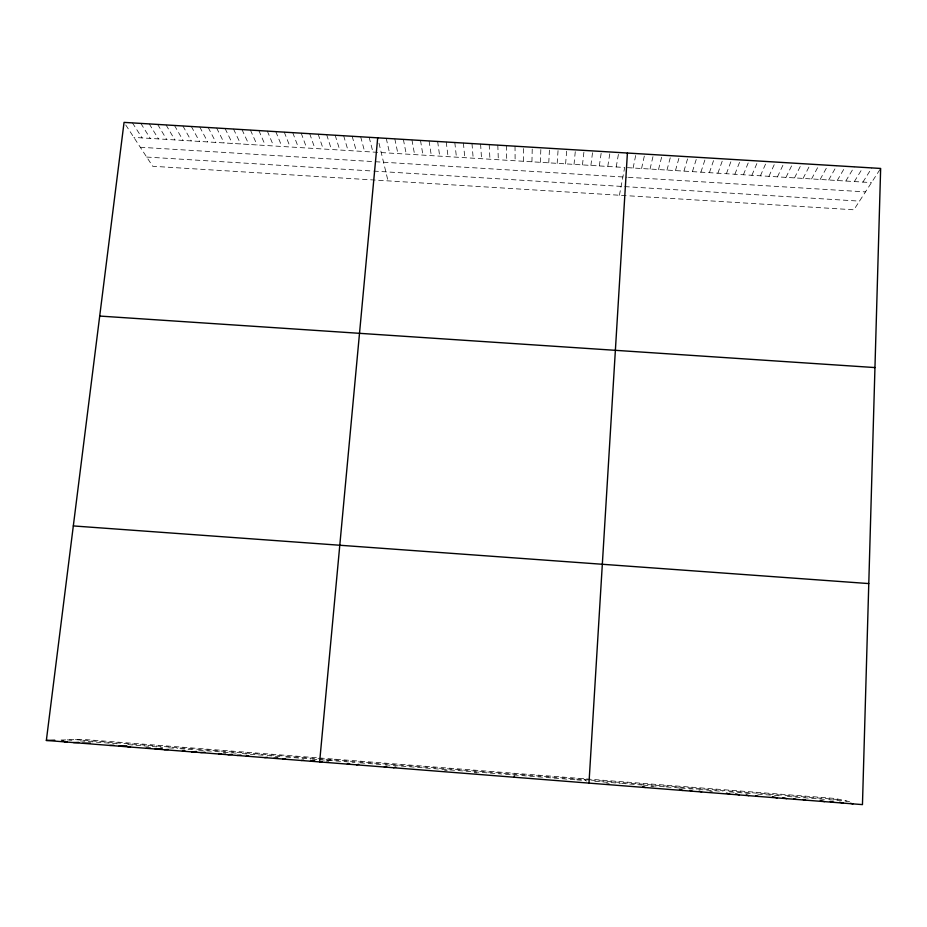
<?xml version="1.0" encoding="UTF-8"?>
<svg xmlns="http://www.w3.org/2000/svg" width="927" height="927" viewBox="0 0 927 927"><rect width="100%" height="100%" fill="white"/><g stroke="black" fill="none" stroke-linecap="round" stroke-linejoin="round"><path stroke-width="0.7" stroke-dasharray="4.63 3.48" d="M523.535 161.286L523.651 146.709M531.936 161.796L532.272 147.242M540.348 162.318L540.904 147.764M548.761 162.828L549.526 148.285M557.173 163.349L558.17 148.818M565.597 163.859L566.803 149.34M574.033 164.38L575.447 149.873M582.457 164.902L584.103 150.394M590.893 165.412L592.747 150.927M599.329 165.933L601.403 151.449M607.776 166.454L610.07 151.982M616.223 166.964L618.726 152.503M619.421 195.238L624.671 167.486L133.859 137.405M633.118 168.007L636.073 153.558M641.577 168.517L644.752 154.091M650.047 169.038L653.431 154.612M658.506 169.56L662.121 155.145M666.976 170.081L670.812 155.678M675.459 170.603L679.503 156.2M683.929 171.113L688.205 156.733M692.411 171.634L696.907 157.266M700.905 172.155L705.609 157.799M709.398 172.677L714.323 158.32M717.892 173.198L723.037 158.853M726.386 173.72L731.762 159.386M734.891 174.241L740.488 159.919M743.396 174.763L749.213 160.452M751.901 175.284L757.95 160.985M760.418 175.806L766.675 161.507M768.935 176.327L775.424 162.04M777.463 176.848L784.172 162.573M785.992 177.37L792.921 163.106M794.52 177.891L801.67 163.639M803.06 178.424L810.43 164.172M811.588 178.946L819.19 164.705M820.14 179.467L827.962 165.238M828.68 179.989L836.733 165.771M837.232 180.51L845.505 166.315M845.795 181.043L854.288 166.848M854.346 181.565L863.072 167.381M862.91 182.086L871.855 167.914M879.885 169.629L853.883 209.792L627.463 195.736M326.767 760.685L335.261 759.213M61.078 740.036L83.14 739.41L318.332 757.88M627.486 167.66L871.484 182.607M140.29 147.254L372.654 161.553M375.377 161.727L627.034 177.219M628.425 177.3L865.47 191.889M146.686 157.057L372.469 171.02M373.813 171.101L859.491 201.124M626.119 195.655L152.7 166.269L124.056 122.387M319.745 757.996L835.146 798.46L849.966 801.797M75.446 739.63L589.618 780.013M590.87 780.105L840.847 799.746M67.242 739.862L74.45 740.43M80.22 740.882L119.189 743.941M127.856 744.624L162.596 747.347M168.807 747.834L177.497 748.518M179.989 748.715L192.422 749.688M198.633 750.186L222.295 752.04M223.534 752.133L237.254 753.211M242.237 753.605L265.956 755.47M267.196 755.563L280.951 756.652M285.945 757.046L310.974 759.004M312.225 759.109L317.231 759.503M319.734 759.7L354.96 762.457M360 762.863L383.975 764.74M385.238 764.845L501.762 773.999M505.574 774.3L575.621 779.804M576.895 779.897L585.841 780.604M594.775 781.299L620.348 783.315M621.623 783.419L642.11 785.018M643.384 785.123L665.18 786.838M666.455 786.942L679.294 787.95M680.569 788.043L697.266 789.352M698.552 789.456L722.979 791.38M729.422 791.878L752.597 793.709M757.753 794.115L771.948 795.227M774.52 795.424L782.272 796.038M787.429 796.444L826.212 799.491M828.808 799.688L846.93 801.113M61.506 740.291L64.021 740.488M223.187 752.991L225.725 753.199M326.281 761.102L328.853 761.299M444.589 770.395L447.173 770.592M474.288 772.724L476.872 772.933M606.594 783.13L609.201 783.327M650.916 786.606L653.535 786.814M709.758 791.229L712.376 791.438M583.442 778.692L586.455 781.09M132.445 122.897L142.051 137.903M140.846 123.407L150.244 138.401M149.259 123.917L158.436 138.911M157.66 124.427L166.64 139.409M166.072 124.948L174.844 139.919M174.496 125.458L183.059 140.417M182.909 125.968L191.263 140.916M191.333 126.478L199.479 141.425M199.768 126.999L207.706 141.924M208.193 127.509L215.933 142.434M216.628 128.019L224.16 142.932M225.076 128.54L232.387 143.442M233.523 129.05L240.626 143.94M241.97 129.56L248.865 144.45M250.417 130.081L257.103 144.96M258.876 130.591L265.354 145.458M267.335 131.113L273.604 145.968M275.806 131.622L281.866 146.478M284.276 132.144L290.116 146.976M292.747 132.654L298.39 147.486M301.217 133.175L306.652 147.996M309.699 133.685L314.925 148.494M318.181 134.206L323.199 149.004M326.675 134.728L331.472 149.514M335.168 135.238L339.757 150.023M343.662 135.759L348.042 150.533M352.167 136.269L356.327 151.043M360.673 136.79L364.624 151.541M369.178 137.312L372.921 152.051M378.981 143.187L388.007 180.869M386.246 138.355L389.56 153.071M394.809 138.865L397.903 153.581M403.361 139.386L406.258 154.102M411.936 139.907L414.612 154.612M420.499 140.429L422.967 155.122M429.074 140.962L431.322 155.632M437.648 141.483L439.688 156.142M446.235 142.005L448.054 156.663M454.821 142.526L456.42 157.173M463.407 143.048L464.798 157.683M471.994 143.569L473.176 158.204M480.592 144.091L481.553 158.714M489.201 144.612L489.943 159.224M497.811 145.145L498.332 159.745M506.42 145.666L506.733 160.255M515.03 146.188L515.122 160.765"/><path stroke-width="1.39" d="M588.981 783.106L627.405 153.036M377.695 137.833L319.63 761.936L322.318 761.461M514.265 777.232L514.392 775.876M46.35 740.441L124.056 122.387L880.65 168.447L862.458 804.613L46.35 740.441L54.774 740.209M393.523 767.741L395.783 767.011M384.276 767.011L386.698 766.293M356.547 764.833L358.737 764.323M347.312 764.103L349.618 763.605M310.452 761.206L314.67 760.522M301.287 760.488L303.627 760.128M282.955 759.051L285.493 758.703M273.789 758.332L277.752 757.822M264.635 757.602L267.37 757.278M246.339 756.165L248.784 755.911M237.208 755.447L240.985 755.076M228.065 754.729L231.97 754.358M218.934 754.01L221.623 753.778M200.695 752.573L204.96 752.237M191.576 751.867L196.594 751.484M182.457 751.148L185.041 750.963M164.253 749.711L168.332 749.456M155.157 749.004L162.121 748.576M146.06 748.286L150.348 748.043M127.891 746.849L130.51 746.722M118.807 746.142L126.848 745.76M109.734 745.424L113.847 745.25M82.538 743.292L90.325 743.002M73.488 742.573L78.783 742.4M64.438 741.867L67.138 741.774M99.699 316.061L874.961 367.567M73.314 525.933L868.784 583.581M850.349 803.269L852.956 803.871M839.665 802.226L843.466 803.118M830.291 801.496L833.976 802.376M820.314 800.615L824.485 801.623M802.933 799.48L805.54 800.14M793.547 798.738L796.061 799.398M782.944 797.672L786.606 798.645M772.446 796.617L777.139 797.904M755.621 795.667L758.24 796.42M746.281 794.926L748.784 795.679M735.748 793.825L739.352 794.937M726.467 793.095L729.92 794.196M699.155 791.09L701.635 791.971M689.862 790.36L692.226 791.229M679.468 789.201L682.817 790.488M642.932 786.444L645.215 787.533"/></g></svg>
